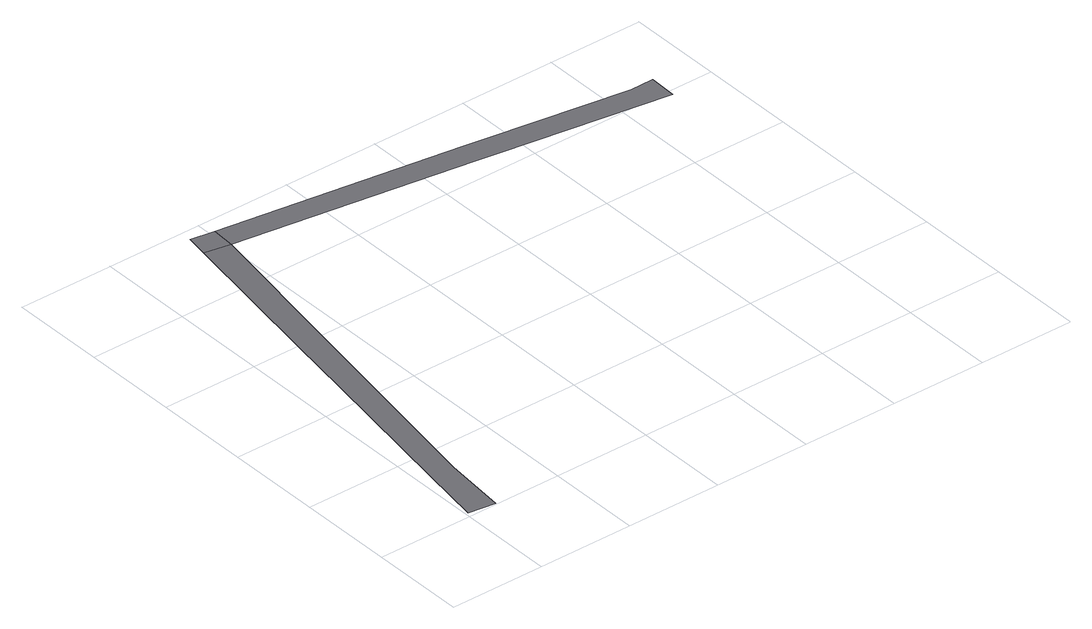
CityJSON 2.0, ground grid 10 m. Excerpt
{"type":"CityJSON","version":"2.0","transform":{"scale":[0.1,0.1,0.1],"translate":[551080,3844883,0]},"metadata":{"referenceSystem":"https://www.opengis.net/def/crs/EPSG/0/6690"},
"CityObjects":{
"road1":{"type":"Road","attributes":{"RoadStructureAttribute.sectionType":"1"},"geometry":[{"type":"MultiSurface","lod":"1","boundaries":[[[0,1,2,3,4,5,6,7,8,9]]]}]},
"road2":{"type":"Road","geometry":[{"type":"MultiSurface","lod":"1","boundaries":[[[10,0,9,11]]]}]},
"road3":{"type":"Road","attributes":{"RoadStructureAttribute.sectionType":"1"},"geometry":[{"type":"MultiSurface","lod":"1","boundaries":[[[12,13,14,11,9,15,16,17,18]]]}]}
},
"vertices":[
[77,464,0],[50,298,0],[39,228,0],[13,68,0],[3,5,0],[31,1,0],[38,69,0],[64,225,0],[75,288,0],[104,459,0],
[81,488,0],[106,484,0],
[529,423,0],[382,445,0],[359,448,0],[354,423,0],[375,420,0],[552,394,0],[553,423,0]
]}
